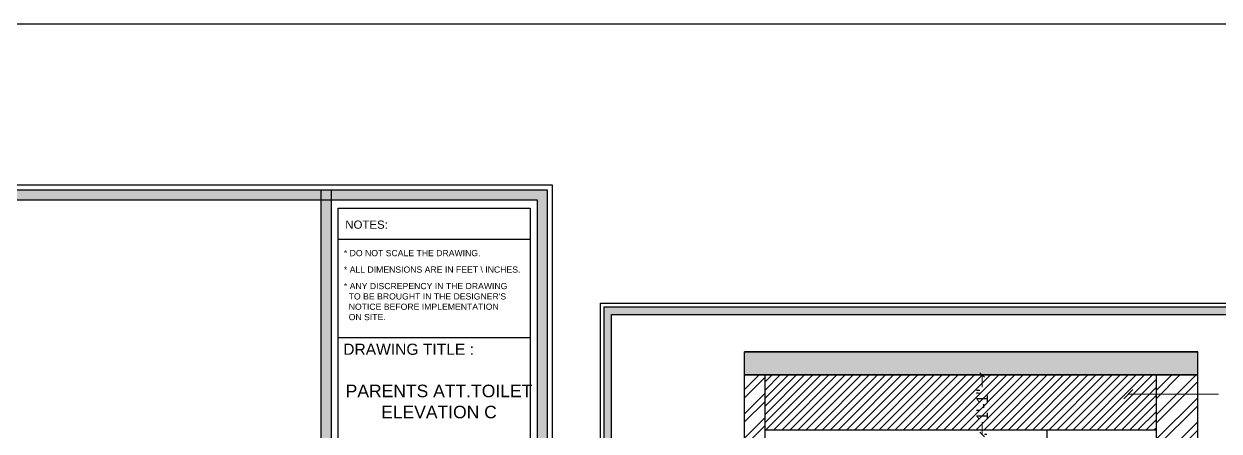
# Model space of a CAD drawing. Header units: millimetres. Extents: x 56222 to 3066687, y -650199 to -121287.
# Drawn here: x 149712.4 to 149973.5, y -182528.3 to -182439.4 of the extents above; entities that cross this region are included whole.
import ezdxf
from ezdxf.enums import TextEntityAlignment as Align

# ---------------------------------------------------------------- set-up
doc = ezdxf.new("R2010")
doc.units = ezdxf.units.MM
doc.header["$MEASUREMENT"] = 0
doc.header["$PDMODE"] = 35
doc.linetypes.add('DASHED2', pattern=[0.375, 0.25, -0.125])
doc.layers.get('Defpoints').update_dxf_attribs({"color": 220})
for name, color, linetype, lineweight in [('dim05', 1, 'Continuous', 13), ('FURNITURE', 32, 'Continuous', 9), ('LABALLING', 1, 'Continuous', 25), ('NAME PLATE', 7, 'Continuous', 25), ('wall', 7, 'Continuous', 30), ('XX~SLAB ( BEAM )~ ( DIM )', 7, 'Continuous', 9)]:
    doc.layers.add(name, color=color, linetype=linetype, lineweight=lineweight)
doc.layers.add('hatch', color=253, linetype='Continuous', lineweight=0, transparency=0.4)
doc.styles.add('Aerial', font='arial.ttf')
doc.styles.add('Arial', font='arial.ttf')
doc.styles.get("Standard").update_dxf_attribs({"font": 'arial.ttf', "height": 6})
doc.dimstyles.new('ISO-25', dxfattribs={"dimtxt": 2.5, "dimasz": 1, "dimexe": 0.5, "dimexo": 1, "dimtad": 0, "dimdec": 1, "dimlunit": 4, "dimtxsty": 'Standard', "dimblk": 'OBLIQUE', "dimcen": 2.5, "dimclrd": 1, "dimclre": 1, "dimclrt": 5, "dimadec": 0, "dimazin": 0, "dimtfac": 1, "dimtdec": 1, "dimtmove": 0, "dimatfit": 3, "dimfxl": 1, "dimlwd": -1, "dimarcsym": 0})
doc.dimstyles.new('NEW ', dxfattribs={"dimtxt": 3, "dimasz": 2, "dimexe": 1, "dimexo": 1, "dimgap": 0.089996, "dimtad": 0, "dimtoh": 1, "dimzin": 3, "dimdsep": 46, "dimlunit": 4, "dimtxsty": 'Aerial', "dimblk": 'OBLIQUE', "dimcen": 0.089996, "dimdle": 1, "dimclrd": 252, "dimclre": 252, "dimclrt": 7, "dimadec": 0, "dimazin": 1, "dimtfac": 1, "dimtdec": 0, "dimtofl": 0, "dimtmove": 1, "dimatfit": 3, "dimldrblk": 'OBLIQUE', "dimfxl": 1, "dimtolj": 1, "dimtzin": 0, "dimlwd": 5, "dimlwe": 5, "dimarcsym": 0})

# ---------------------------------------------------------------- blocks, each defined once
blk = doc.blocks.new('_Oblique')
at = {"layer": 'wall', "color": 0, "lineweight": -2}
blk.add_line((-0.5, -0.5), (0.5, 0.5), dxfattribs=at)
blk = doc.blocks.new('*D709')
at = {"layer": 'Defpoints', "color": 0, "lineweight": 25, "transparency": 16777216}
for p in [(149921.75, -182516.07), (149924.48, -182516.07), (149921.75, -182529.07)]:
    blk.add_point(p, dxfattribs=at)
at = {"layer": 'dim05', "color": 1, "linetype": 'Continuous', "lineweight": -2, "transparency": 16777216}
for p, q in [((149923.48, -182516.07), (149921.25, -182516.07)), ((149922.75, -182529.07), (149922.25, -182529.07))]:
    blk.add_line(p, q, dxfattribs=at)
at = {"layer": 'dim05', "color": 1, "linetype": 'Continuous', "transparency": 16777216}
for p, q in [((149921.75, -182516.07), (149921.75, -182518.74)), ((149921.75, -182529.07), (149921.75, -182526.4))]:
    blk.add_line(p, q, dxfattribs=at)
at = {"layer": 'dim05', "color": 1, "transparency": 16777216}
for p, rotation in [((149921.75, -182516.07), 90), ((149921.75, -182529.07), 270)]:
    blk.add_blockref('_Oblique', p, dxfattribs=dict(at, rotation=rotation))
at = {"layer": 'dim05', "color": 5, "lineweight": 25, "transparency": 16777216, "insert": (149921.75, -182522.57), "char_height": 2.5, "attachment_point": 5, "rotation": 90, "style": 'Arial'}
blk.add_mtext('1\'-1"', dxfattribs=at)

msp = doc.modelspace()

# ---------------------------------------------------------------- hatches: boundary and pattern name
at = {"layer": 'hatch'}
h = msp.add_hatch(dxfattribs=at)
h.set_pattern_fill('AR-CONC', color=256, scale=0.5)
h.set_pattern_definition([(50, (4469.254, -4453.2462), (3.586300913, -0.313760675), [0.375, -4.125]), (355, (4469.254, -4453.2462), (-0.69375667, 3.76096067), [0.3, -3.3]), (100.4514445, (4469.553, -4453.2724), (2.892544234, 3.447199955), [0.31870096, -3.50571056]), (46.1842, (4469.254, -4452.2462), (5.33620665, -0.8275964), [0.5625, -6.1875]), (96.6356355, (4469.699, -4452.315), (4.67330973, 4.870593), [0.47805171, -5.2585688]), (351.184164, (4469.254, -4452.246), (4.67330973, 4.870593), [0.45, -4.95]), (21, (4469.754, -4452.4962), (2.98453526, -2.013094453), [0.375, -4.125]), (326, (4469.754, -4452.4962), (1.21657666, 3.625750225), [0.3, -3.3]), (71.4514447, (4470.0028, -4452.664), (4.201111884, 1.612655764), [0.31870095, -3.50571056]), (37.5, (4469.2541, -4453.2462), (0.0607992766, 1.664469269), [0, -3.26, 0, -3.35, 0, -3.3125]), (7.5, (4469.2541, -4453.2462), (1.315347687, 1.97205856), [0, -1.91, 0, -3.185, 0, -1.2625]), (327.5, (4468.1391, -4453.2462), (2.669112181, -0.112774359), [0, -1.25, 0, -3.9, 0, -5.175]), (317.5, (4467.639, -4453.2462), (2.915930847, 0.500524912), [0, -1.625, 0, -2.59, 0, -3.675])])
h.paths.add_polyline_path([(149869.835, -182511.007), (149869.835, -182516.067), (149968.835, -182516.067), (149968.835, -182511.007)])
at = {"layer": 'hatch', "ltscale": 10}
h = msp.add_hatch(dxfattribs=at)
h.set_pattern_fill('ANSI32', color=256, scale=10, style=0)
h.set_pattern_definition([(45, (4469.254, -4450.3063), (-2.65165043, 2.65165043), []), (45, (4471.022, -4450.3063), (-2.65165043, 2.65165043), [])])
h.paths.add_polyline_path([(149869.835, -182640.067), (149874.335, -182640.067), (149874.335, -182516.067), (149869.835, -182516.067)])
h.paths.add_polyline_path([(149959.835, -182640.067), (149968.835, -182640.067), (149968.835, -182516.067), (149959.835, -182516.067)])
at = {"layer": 'hatch', "linetype": 'DASHED2', "lineweight": 25}
h = msp.add_hatch(dxfattribs=at)
h.set_pattern_fill('ANSI31', color=6, scale=10)
h.set_pattern_definition([(45, (-4473.73, -433.0932), (-0.8838834765, 0.8838834765), [])])
h.paths.add_polyline_path([(149959.835, -182516.067), (149874.335, -182516.067), (149874.335, -182528.067), (149959.835, -182528.067)])
at = {"layer": 'NAME PLATE', "true_color": 0xd39e00}
h = msp.add_hatch(color=42, dxfattribs=at)
h.paths.add_polyline_path([(149514.097, -182475.633), (149514.097, -182695.653), (149826.68, -182695.653), (149826.68, -182475.633)])
h.paths.add_polyline_path([(149516.291, -182477.827), (149824.486, -182477.827), (149824.486, -182693.459), (149516.291, -182693.459)], flags=16)
msp.add_hatch(color=42, dxfattribs=at).paths.add_polyline_path([(149777.32, -182693.459), (149779.514, -182693.459), (149779.514, -182475.633), (149777.32, -182475.633)])
h = msp.add_hatch(color=42, dxfattribs=at)
h.paths.add_polyline_path([(149839.14, -182663.386), (150069.539, -182663.386), (150069.539, -182501.213), (149839.14, -182501.213)])
h.paths.add_polyline_path([(149840.757, -182661.769), (150067.922, -182661.769), (150067.922, -182502.83), (149840.757, -182502.83)], flags=16)

# ---------------------------------------------------------------- linework, layer by layer
at = {"color": 6, "lineweight": 30}
msp.add_line((149874.335, -182528.067), (149959.835, -182528.067), dxfattribs=at)
at = {"layer": 'dim05', "color": 1, "lineweight": 35}
for p, q in [((149869.835, -182511.007), (149968.835, -182511.007)), ((149869.835, -182516.067), (149968.835, -182516.067))]:
    msp.add_line(p, q, dxfattribs=at)
at = {"layer": 'FURNITURE', "lineweight": 30}
msp.add_line((149935.835, -182528.067), (149935.835, -182634.067), dxfattribs=at)
at = {"layer": 'NAME PLATE', "color": 42, "true_color": 0xd39e00}
for p, q in [((149823.001, -182486.46), (149780.999, -182486.46)), ((149823.001, -182507.973), (149780.999, -182507.973))]:
    msp.add_line(p, q, dxfattribs=at)
for points in [[(149513, -182474.536), (149827.777, -182474.536), (149827.777, -182696.75), (149513, -182696.75)], [(149514.097, -182475.633), (149826.68, -182475.633), (149826.68, -182695.653), (149514.097, -182695.653)], [(149777.32, -182693.459), (149777.32, -182475.633), (149779.514, -182475.633), (149779.514, -182693.459)], [(149516.291, -182477.827), (149824.486, -182477.827), (149824.486, -182693.459), (149516.291, -182693.459)], [(149780.999, -182691.653), (149780.999, -182479.632), (149823.001, -182479.632), (149823.001, -182691.653)], [(149838.332, -182500.405), (150070.348, -182500.405), (150070.348, -182664.194), (149838.332, -182664.194)], [(149839.14, -182501.213), (150069.539, -182501.213), (150069.539, -182663.386), (149839.14, -182663.386)], [(149840.757, -182502.83), (150067.922, -182502.83), (150067.922, -182661.769), (149840.757, -182661.769)]]:
    msp.add_lwpolyline(points, close=True, dxfattribs=at)
at = {"layer": 'wall', "lineweight": 30}
for p, q in [((149869.835, -182640.067), (149869.835, -182513.127)), ((149968.835, -182640.067), (149968.835, -182513.127)), ((149874.335, -182640.067), (149874.335, -182516.067)), ((149959.835, -182640.067), (149959.835, -182516.067))]:
    msp.add_line(p, q, dxfattribs=at)
at = {"layer": 'XX~SLAB ( BEAM )~ ( DIM )', "color": 242, "lineweight": 30, "true_color": 0xcd2027}
for p, q in [((149869.835, -182516.067), (149869.835, -182511.007)), ((149968.835, -182516.067), (149968.835, -182511.007))]:
    msp.add_line(p, q, dxfattribs=at)
at = {"layer": 'XX~SLAB ( BEAM )~ ( DIM )', "color": 85, "lineweight": 30, "true_color": 0x58ba48}
msp.add_lwpolyline([(148899.01, -182439.392), (150086.898, -182439.392), (150086.898, -182960.106), (148899.01, -182960.106)], close=True, dxfattribs=at)

# ---------------------------------------------------------------- texts
at = {"layer": 'NAME PLATE', "style": 'Arial'}
for s, height, p in [('NOTES:', 1.7904, (149787.23, -182484.129)), ('DRAWING TITLE : ', 2.43671, (149796.884, -182511.661)), ('PARENTS ATT.TOILET ', 2.73613, (149803.584, -182520.915)), ('ELEVATION C', 2.73613, (149803.049, -182525.524))]:
    msp.add_text(s, height=height, dxfattribs=at).set_placement(p, align=Align.CENTER)
at = {"layer": 'NAME PLATE', "char_height": 1.35412, "width": 52.31678, "attachment_point": 1, "style": 'Arial'}
for s, insert in [('* DO NOT SCALE THE DRAWING.', (149782.27, -182488.765, 0)), ('* ALL DIMENSIONS ARE IN FEET \\\\ INCHES.', (149782.27, -182492.366, 0)), ("* ANY DISCREPENCY IN THE DRAWING \\P  TO BE BROUGHT IN THE DESIGNER'S\\P  NOTICE BEFORE IMPLEMENTATION \\P  ON SITE.", (149782.27, -182495.966, 0))]:
    msp.add_mtext(s, dxfattribs=dict(at, insert=insert))

# ---------------------------------------------------------------- dimensions: what is measured, and where the dimension line sits
at = {"layer": 'dim05', "color": 27, "lineweight": 25, "true_color": 0x7d5120}
dim = msp.add_linear_dim(base=(149921.753, -182516.067), p1=(149921.753, -182529.067), p2=(149924.481, -182516.067), angle=90, dimstyle='ISO-25', override={"dimdec": 0, "dimtxsty": 'Arial', "dimtmove": 1}, dxfattribs=at)
dim.commit()
dim.dimension.update_dxf_attribs({"geometry": '*D709', "text_midpoint": (149921.753, -182522.567)})

# ---------------------------------------------------------------- leaders
at = {"layer": 'LABALLING', "lineweight": 5, "ltscale": 2}
msp.add_leader([(149953.674, -182520.238), (149973.373, -182520.238)], dimstyle='NEW ', override={"dimexe": 7, "dimexo": 7, "dimclrd": 1, "dimfxl": 200, "dimfxlon": 1, "dimarcsym": 2}, dxfattribs=at)

doc.saveas('drawing.dxf')
